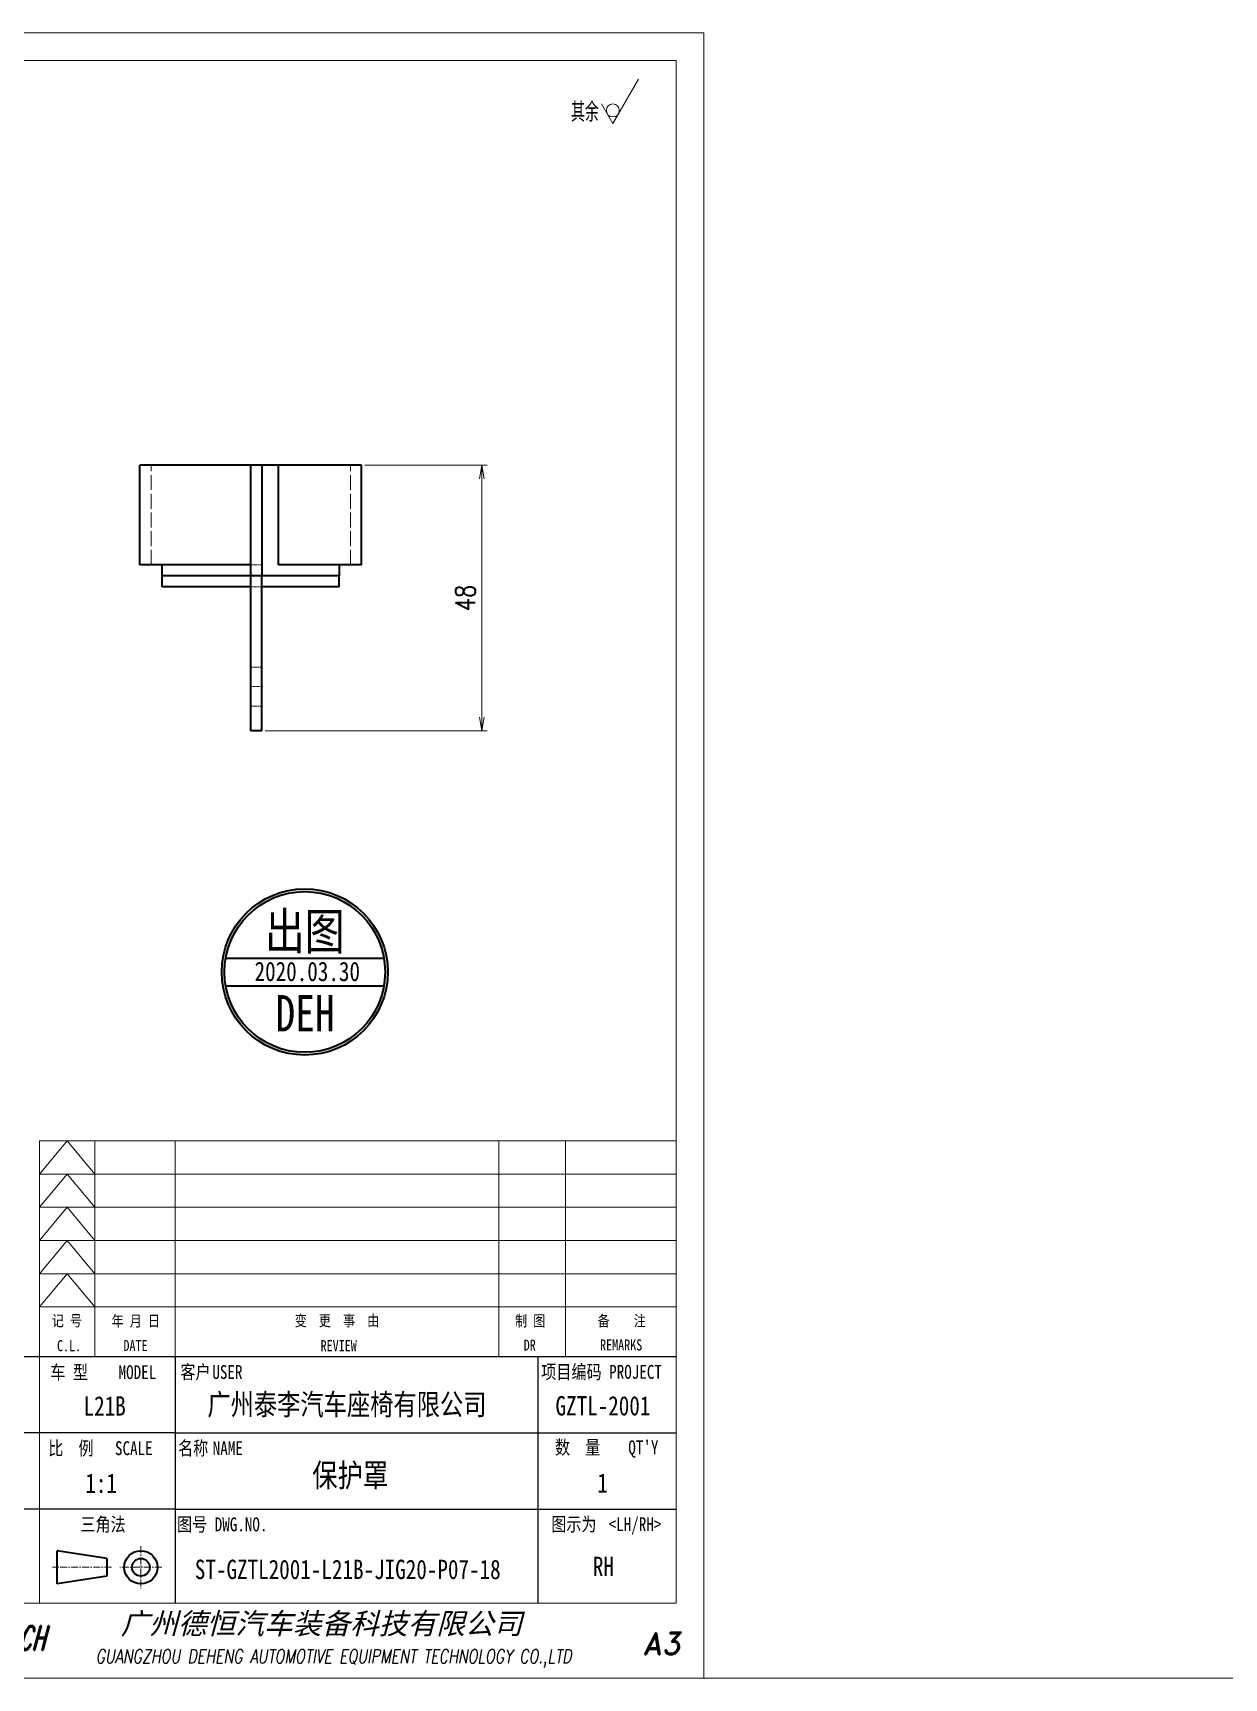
# Model space of a CAD drawing. Header units: millimetres. Extents: x 1333 to 359964, y -52803 to -5704.
# Drawn here: x 179236.8 to 179451.9, y -26401.6 to -26104.6 of the extents above; entities that cross this region are included whole.
import ezdxf
from ezdxf.enums import TextEntityAlignment as Align

# ---------------------------------------------------------------- set-up
doc = ezdxf.new("R2010")
doc.units = ezdxf.units.MM
doc.header["$LTSCALE"] = 0.5
for name, pattern in [('AM_ISO02W050x2', [3.75, 3, -0.75]), ('AM_ISO08W050x2', [9, 6, -0.75, 1.5, -0.75]), ('CENTER', [2, 1.25, -0.25, 0.25, -0.25]), ('DASHDOT', [18.5, 12, -3, 0.5, -3]), ('DASHED', [15, 12, -3]), ('DOT2', [0.125, 0, -0.125])]:
    doc.linetypes.add(name, pattern=pattern)
for name, color, linetype, lineweight in [('中心线', 2, 'AM_ISO08W050x2', 18), ('印章专用-出图', 1, 'Continuous', 80), ('图框', 7, 'Continuous', 18), ('标注线', 3, 'Continuous', 18), ('虚线', 1, 'AM_ISO02W050x2', 18)]:
    doc.layers.add(name, color=color, linetype=linetype, lineweight=lineweight)
for name, color, linetype in [('图\\M+19E79\\M+195B6\\M+18E9A', 7, 'Continuous'), ('图号', 7, 'Continuous'), ('图名', 7, 'Continuous'), ('数量', 7, 'Continuous'), ('车型', 7, 'Continuous')]:
    doc.layers.add(name, color=color, linetype=linetype)
doc.layers.add('打印', color=7, linetype='Continuous', lineweight=15, plot=False)
doc.layers.add('打印-禁用', color=7, linetype='Continuous', lineweight=15, plot=False)
doc.styles.add('DIM', font='romans.shx', dxfattribs={"width": 0.8, "bigfont": 'bigfont.shx'})
doc.styles.add('STYLE1', font='')
doc.styles.add('国标', font='simfang.ttf', dxfattribs={"width": 0.8})
doc.styles.add('机械长仿宋', font='gbenor.shx', dxfattribs={"height": 1, "bigfont": 'gbcbig.shx'})
doc.styles.add('标题\\M+18E9A', font='romand.shx', dxfattribs={"oblique": 10, "bigfont": 'bigfont.shx'})
doc.styles.get('STYLE1').set_extended_font_data('SimSun')
doc.dimstyles.new('DEH 1-1$0', dxfattribs={"dimtxt": 3.5, "dimasz": 2.5, "dimexe": 1, "dimexo": 0.625, "dimgap": 1.2, "dimtad": 1, "dimzin": 9, "dimdsep": 46, "dimtxsty": 'DIM', "dimblk": 'OPEN', "dimcen": 0, "dimclrd": 8, "dimclre": 8, "dimclrt": 2, "dimazin": 2, "dimtfac": 0.5, "dimtmove": 0, "dimatfit": 3, "dimldrblk": 'OPEN', "dimfxl": 0, "dimtolj": 2, "dimlwd": 18, "dimlwe": 18, "dimarcsym": 0})

# ---------------------------------------------------------------- blocks, each defined once
blk = doc.blocks.new('GZDEH零件A3图框V01版')
at = {"layer": '中心线', "color": 1, "linetype": 'CENTER', "lineweight": 5, "ltscale": 2}
for p, q in [((3175.82, -1822.66), (3175.82, -1830.26)), ((3170.49, -1826.46), (3159.89, -1826.46)), ((3179.62, -1826.46), (3172.02, -1826.46))]:
    blk.add_line(p, q, dxfattribs=at)
at = {"layer": '图\\M+19E79\\M+195B6\\M+18E9A', "color": 7}
blk.add_line((3272.49, -1788.46), (3092.49, -1788.46), dxfattribs=at)
at = {"layer": '图\\M+19E79\\M+195B6\\M+18E9A', "color": 9}
for p, q in [((3272.49, -1788.46), (3092.49, -1788.46)), ((3181.99, -1788.46), (3181.99, -1832.96)), ((3247.49, -1788.46), (3247.49, -1832.96)), ((3181.99, -1802.21), (3092.49, -1802.21)), ((3181.99, -1802.21), (3272.49, -1802.21)), ((3181.99, -1815.96), (3092.49, -1815.96)), ((3181.99, -1815.96), (3272.49, -1815.96))]:
    blk.add_line(p, q, dxfattribs=at)
at = {"layer": '图框', "linetype": 'Continuous'}
for p, q in [((3272.49, -1554.46), (2882.49, -1554.46)), ((3272.49, -1832.96), (3272.49, -1554.46)), ((3157.49, -1749.46), (3272.49, -1749.46)), ((3157.49, -1832.96), (3157.49, -1749.46)), ((2882.49, -1832.96), (3272.49, -1832.96))]:
    blk.add_line(p, q, dxfattribs=at)
at = {"layer": '图框', "color": 9}
for p, q in [((3157.49, -1755.46), (3162.49, -1749.46)), ((3162.49, -1749.46), (3167.49, -1755.46)), ((3167.49, -1788.46), (3167.49, -1749.46)), ((3240.49, -1788.46), (3240.49, -1749.46)), ((3252.49, -1749.46), (3252.49, -1788.46)), ((3157.49, -1755.46), (3272.49, -1755.46)), ((3157.49, -1761.46), (3162.49, -1755.46)), ((3162.49, -1755.46), (3167.49, -1761.46)), ((3157.49, -1761.46), (3272.49, -1761.46)), ((3157.49, -1767.46), (3162.49, -1761.46)), ((3162.49, -1761.46), (3167.49, -1767.46)), ((3157.49, -1767.46), (3272.49, -1767.46)), ((3157.49, -1773.46), (3162.49, -1767.46)), ((3162.49, -1767.46), (3167.49, -1773.46)), ((3157.49, -1773.46), (3272.49, -1773.46)), ((3157.49, -1779.46), (3162.49, -1773.46)), ((3162.49, -1773.46), (3167.49, -1779.46)), ((3157.49, -1779.46), (3272.49, -1779.46))]:
    blk.add_line(p, q, dxfattribs=at)
at = {"layer": '图框', "color": 9, "linetype": 'Continuous'}
blk.add_line((3181.99, -1749.46), (3181.99, -1832.96), dxfattribs=at)
at = {"layer": '图框', "color": 2, "linetype": 'ByBlock', "lineweight": 35}
for p, q in [((3169.69, -1824.86), (3160.69, -1823.46)), ((3160.69, -1829.46), (3160.69, -1823.46)), ((3169.69, -1824.86), (3169.69, -1828.06)), ((3169.69, -1828.06), (3160.69, -1829.46))]:
    blk.add_line(p, q, dxfattribs=at)
for radius in [3, 1.6]:
    blk.add_circle((3175.82, -1826.46), radius, dxfattribs=at)
at = {"layer": '打印-禁用', "linetype": 'Continuous'}
for p, q in [((3277.49, -1549.46), (2857.49, -1549.46)), ((3277.49, -1846.46), (3277.49, -1549.46)), ((2857.49, -1846.46), (3277.49, -1846.46))]:
    blk.add_line(p, q, dxfattribs=at)
at = {"layer": '图\\M+19E79\\M+195B6\\M+18E9A', "color": 9, "style": '国标', "width": 0.8}
for s, p in [('车 型', (3162.87, -1791.2)), ('MODEL', (3175.2, -1791.24))]:
    blk.add_text(s, height=2.5, dxfattribs=at).set_placement(p, align=Align.MIDDLE)
for s, p in [('客户', (3185.68, -1792.46)), ('USER', (3191.46, -1792.46))]:
    blk.add_text(s, height=2.5, dxfattribs=at).set_placement(p, align=Align.CENTER)
for s, p in [('项目编码 PROJECT', (3248.13, -1792.43)), ('比  例\u3000', (3159.1, -1806.21)), ('SCALE', (3171.15, -1806.21)), ('名称\u3000', (3182.54, -1806.21)), ('NAME', (3188.8, -1806.21)), ('数  量', (3250.61, -1806.05)), ("QT'Y ", (3263.86, -1806.05)), ('三角法', (3164.9, -1819.96)), ('图号', (3182.36, -1819.96)), ('DWG.NO.', (3189.16, -1819.96)), ('图示为', (3249.94, -1819.93)), ('<LH/RH>', (3260.31, -1819.93))]:
    blk.add_text(s, height=2.5, dxfattribs=at).set_placement(p)
at = {"layer": '图\\M+19E79\\M+195B6\\M+18E9A', "color": 7, "lineweight": -3, "style": 'STYLE1', "oblique": 15}
blk.add_text('广州德恒汽车装备科技有限公司', height=3.8, dxfattribs=at).set_placement((3172.16, -1838.51))
at = {"layer": '图\\M+19E79\\M+195B6\\M+18E9A', "color": 7, "style": '标题\\M+18E9A'}
for s, height, oblique, width, p in [('DEH-TECH', 4.4, 15, 0.6, (3149.16, -1839.21)), ('GUANGZHOU DEHENG AUTOMOTIVE EQUIPMENT TECHNOLOGY CO.,LTD ', 2.5, 10, 0.75, (3211.26, -1842.9))]:
    blk.add_text(s, height=height, dxfattribs=dict(at, oblique=oblique, width=width)).set_placement(p, align=Align.MIDDLE)
at = {"layer": '图\\M+19E79\\M+195B6\\M+18E9A', "color": 7, "style": '标题\\M+18E9A', "oblique": 10}
blk.add_text('A3', height=4, dxfattribs=at).set_placement((3269.91, -1840.2), align=Align.MIDDLE)
at = {"layer": '图框', "color": 9, "style": '国标', "width": 0.8}
for s, p in [('记 号', (3162.47, -1782.94)), ('年 月 日', (3174.9, -1782.98)), ('变  更  事  由', (3211.24, -1782.93)), ('C.L.', (3162.86, -1787.45)), ('DATE', (3174.85, -1787.42)), ('REVIEW', (3211.55, -1787.45))]:
    blk.add_text(s, height=2, dxfattribs=at).set_placement(p, align=Align.CENTER)
for s, p in [('制 图', (3246.15, -1781.95)), ('备    注', (3262.68, -1781.92)), ('DR', (3246.06, -1786.34)), ('REMARKS', (3262.57, -1786.32))]:
    blk.add_text(s, height=2, dxfattribs=at).set_placement(p, align=Align.MIDDLE)
blk = doc.blocks.new('DEH A3')
at = {"layer": '图框'}
blk.add_blockref('GZDEH零件A3图框V01版', (-2857.49, 1846.46), dxfattribs=at)
blk = doc.blocks.new('_Open')
at = {"color": 0, "linetype": 'ByBlock', "lineweight": -2}
for p, q in [((-1, 0.17), (0, 0)), ((-1, -0.17), (0, 0)), ((0, 0), (-1, 0))]:
    blk.add_line(p, q, dxfattribs=at)
blk = doc.blocks.new('*D353')
at = {"layer": 'Defpoints', "color": 0, "transparency": 16777216}
for p in [(179296.1, -26182.56), (179278.1, -26230.56), (179317.82, -26230.56)]:
    blk.add_point(p, dxfattribs=at)
at = {"layer": '标注线', "color": 8, "lineweight": 18, "transparency": 16777216}
for p, q in [((179296.72, -26182.56), (179318.82, -26182.56)), ((179317.82, -26185.06), (179317.82, -26228.06)), ((179278.72, -26230.56), (179318.82, -26230.56))]:
    blk.add_line(p, q, dxfattribs=at)
at = {"layer": '标注线', "color": 8, "lineweight": 18, "transparency": 16777216, "xscale": 2.5, "yscale": 2.5, "zscale": 2.5}
for p, rotation in [((179317.82, -26182.56), 90), ((179317.82, -26230.56), 270)]:
    blk.add_blockref('_Open', p, dxfattribs=dict(at, rotation=rotation))
at = {"layer": '标注线', "color": 2, "transparency": 16777216, "insert": (179314.87, -26206.56), "char_height": 3.5, "attachment_point": 5, "rotation": 90, "style": 'DIM'}
blk.add_mtext('\\A2;48', dxfattribs=at)
blk = doc.blocks.new('FINISHER_NON')
at = {"layer": '标注线'}
for p, q in [((0, 0), (4.62, 8)), ((-2.02, 3.5), (0, 0))]:
    blk.add_line(p, q, dxfattribs=at)
blk.add_circle((0, 2.33), 1.17, dxfattribs=at)
blk = doc.blocks.new('其余不去材料')
at = {"layer": '标注线'}
blk.add_blockref('FINISHER_NON', (0, 0), dxfattribs=at)
at = {"layer": '标注线', "color": 7, "linetype": 'DOT2', "style": '机械长仿宋'}
blk.add_text('其余', height=3.5, dxfattribs=at).set_placement((-7.56, 0.3))
blk = doc.blocks.new('出图章')
at = {"layer": '印章专用-出图'}
h = blk.add_hatch(color=256, dxfattribs=at)
h.paths.add_polyline_path([(-15, 0, 1), (15, 0, 1)])
h.paths.add_polyline_path([(14.5, 0, -1), (-14.5, 0, -1)], flags=16)
h.paths.add_polyline_path([(-7.31, -12.35), (7.41, -12.35), (7.41, -2.73), (-7.31, -2.73)], flags=8)
at = {"layer": '印章专用-出图', "lineweight": 35}
for p, q in [((-14.28, 2.5), (14.28, 2.5)), ((-14.28, -2.5), (14.28, -2.5))]:
    blk.add_line(p, q, dxfattribs=at)
for radius in [15, 14.5]:
    blk.add_circle((0, 0), radius, dxfattribs=at)
at = {"layer": '印章专用-出图', "color": 4, "style": '国标', "width": 0.8}
blk.add_text('DEH', height=6.562, dxfattribs=at).set_placement((0.05, -10.74), align=Align.CENTER)
at = {"layer": '印章专用-出图', "color": 3, "style": '国标', "width": 0.8}
blk.add_attdef('出图', text='', height=6.6, dxfattribs=at).set_placement((0, 7.35), align=Align.MIDDLE_CENTER)
at = {"layer": '印章专用-出图', "color": 2, "style": '国标', "width": 0.8}
blk.add_attdef('XXXX.XX.XX', text='', height=3.5, dxfattribs=at).set_placement((0.45, 0.1), align=Align.MIDDLE_CENTER)
blk = doc.blocks.new('YZ-CT')
at = {"layer": '印章专用-出图'}
blk.add_blockref('出图章', (0.63, 0), dxfattribs=at).add_auto_attribs({'出图': '出图', 'XXXX.XX.XX': '2020.03.30'})

msp = doc.modelspace()

# ---------------------------------------------------------------- linework, layer by layer
at = {"color": 7, "lineweight": 35, "ltscale": 0.1}
for p, q in [((179260.096, -26182.563), (179256.096, -26182.563)), ((179296.096, -26182.563), (179292.096, -26182.563)), ((179260.096, -26200.563), (179256.096, -26200.563)), ((179296.096, -26200.563), (179292.096, -26200.563))]:
    msp.add_line(p, q, dxfattribs=at)
at = {"color": 7, "lineweight": 35, "ltscale": 0.45}
for p, q in [((179256.096, -26200.563), (179256.096, -26182.563)), ((179281.096, -26200.563), (179281.096, -26182.563)), ((179296.096, -26200.563), (179296.096, -26182.563))]:
    msp.add_line(p, q, dxfattribs=at)
at = {"color": 7, "lineweight": 35, "ltscale": 0.35}
for p, q in [((179274.096, -26182.563), (179260.096, -26182.563)), ((179274.096, -26200.563), (179260.096, -26200.563))]:
    msp.add_line(p, q, dxfattribs=at)
at = {"color": 7, "lineweight": 35, "ltscale": 0.05}
for p, q in [((179276.096, -26182.563), (179274.096, -26182.563)), ((179278.096, -26182.563), (179276.096, -26182.563)), ((179260.096, -26202.563), (179260.096, -26200.563)), ((179276.096, -26200.563), (179274.096, -26200.563)), ((179292.096, -26200.563), (179292.096, -26202.563)), ((179260.096, -26204.563), (179260.096, -26202.563)), ((179278.096, -26202.563), (179276.096, -26202.563)), ((179292.096, -26204.563), (179292.096, -26202.563)), ((179278.096, -26230.563), (179276.096, -26230.563))]:
    msp.add_line(p, q, dxfattribs=at)
at = {"color": 7, "lineweight": 35}
for p, q in [((179276.096, -26202.563), (179276.096, -26182.563)), ((179278.096, -26182.563), (179278.096, -26202.563)), ((179276.096, -26230.563), (179276.096, -26202.563)), ((179278.096, -26230.563), (179278.096, -26202.563))]:
    msp.add_line(p, q, dxfattribs=at)
at = {"color": 7, "lineweight": 35, "ltscale": 0.074998}
msp.add_line((179281.096, -26182.563), (179278.097, -26182.563), dxfattribs=at)
at = {"color": 7, "lineweight": 35, "ltscale": 0.275}
for p, q in [((179292.096, -26182.563), (179281.096, -26182.563)), ((179292.096, -26200.563), (179281.096, -26200.563))]:
    msp.add_line(p, q, dxfattribs=at)
at = {"color": 7, "lineweight": 35, "ltscale": 0.400002}
for p, q in [((179276.097, -26202.563), (179260.096, -26202.563)), ((179276.097, -26204.563), (179260.096, -26204.563))]:
    msp.add_line(p, q, dxfattribs=at)
at = {"color": 7, "lineweight": 35, "ltscale": 0.349998}
for p, q in [((179292.096, -26202.563), (179278.097, -26202.563)), ((179292.096, -26204.563), (179278.097, -26204.563))]:
    msp.add_line(p, q, dxfattribs=at)
at = {"layer": '中心线', "linetype": 'DASHDOT', "lineweight": 13, "ltscale": 0.060015}
msp.add_line((179278.297, -26222.563), (179275.896, -26222.563), dxfattribs=at)
at = {"layer": '打印'}
msp.add_lwpolyline([(178937.931, -26104.55), (179357.931, -26104.55), (179357.931, -26401.55), (178937.931, -26401.55)], close=True, dxfattribs=at)
at = {"layer": '标注线'}
msp.add_line((160574.502, -26401.55), (179981.94, -26401.55), dxfattribs=at)
at = {"layer": '虚线', "linetype": 'DASHED', "lineweight": 13, "ltscale": 0.45}
for p, q in [((179258.096, -26200.563), (179258.096, -26182.563)), ((179294.096, -26200.563), (179294.096, -26182.563))]:
    msp.add_line(p, q, dxfattribs=at)
at = {"layer": '虚线', "linetype": 'DASHED', "lineweight": 13, "ltscale": 0.05}
for p, q in [((179278.096, -26200.563), (179276.096, -26200.563)), ((179278.097, -26202.563), (179276.097, -26202.563)), ((179278.097, -26204.563), (179276.097, -26204.563)), ((179278.096, -26219.063), (179276.096, -26219.063)), ((179278.096, -26219.063), (179276.096, -26219.063)), ((179278.096, -26226.063), (179276.096, -26226.063)), ((179278.096, -26226.063), (179276.096, -26226.063))]:
    msp.add_line(p, q, dxfattribs=at)

# ---------------------------------------------------------------- block references
at = {"layer": '印章专用-出图'}
msp.add_blockref('YZ-CT', (179285.239, -26274.079), dxfattribs=at)
at = {"layer": '图框'}
msp.add_blockref('DEH A3', (178937.931, -26401.55), dxfattribs=at)
at = {"layer": '标注线'}
msp.add_blockref('其余不去材料', (179341.505, -26120.88), dxfattribs=at)

# ---------------------------------------------------------------- texts
at = {"layer": '图\\M+19E79\\M+195B6\\M+18E9A', "color": 3, "style": '国标', "width": 0.8}
for s, height, p in [('广州泰李汽车座椅有限公司', 3.85, (179268.276, -26354.069)), ('GZTL-2001', 3.5, (179331.148, -26354.14)), ('1:1', 3.5, (179246.231, -26368.117))]:
    msp.add_text(s, height=height, dxfattribs=at).set_placement(p)
msp.add_text('RH', height=3.5, dxfattribs=at).set_placement((179339.802, -26383.134), align=Align.CENTER)
at = {"layer": '图号', "color": 3, "style": '国标', "width": 0.8}
msp.add_text('ST-GZTL2001-L21B-JIG20-P07-18', height=3.5, dxfattribs=at).set_placement((179266.01, -26383.677))
at = {"layer": '图名', "color": 3, "style": '国标', "width": 0.8}
msp.add_text('保护罩', height=4.2, dxfattribs=at).set_placement((179294.083, -26367.037), align=Align.CENTER)
at = {"layer": '数量', "color": 3, "style": '国标', "width": 0.8}
msp.add_text('1', height=3.5, dxfattribs=at).set_placement((179339.649, -26368.102), align=Align.CENTER)
at = {"layer": '车型', "color": 3, "style": '国标', "width": 0.8}
msp.add_text('L21B', height=3.5, dxfattribs=at).set_placement((179249.725, -26354.169), align=Align.CENTER)

# ---------------------------------------------------------------- dimensions: what is measured, and where the dimension line sits
at = {"layer": '标注线'}
dim = msp.add_linear_dim(base=(179317.819, -26230.563), p1=(179296.096, -26182.563), p2=(179278.096, -26230.563), angle=90, dimstyle='DEH 1-1$0', dxfattribs=at)
dim.commit()
dim.dimension.update_dxf_attribs({"geometry": '*D353', "text_midpoint": (179314.869, -26206.563)})

doc.saveas('drawing.dxf')
